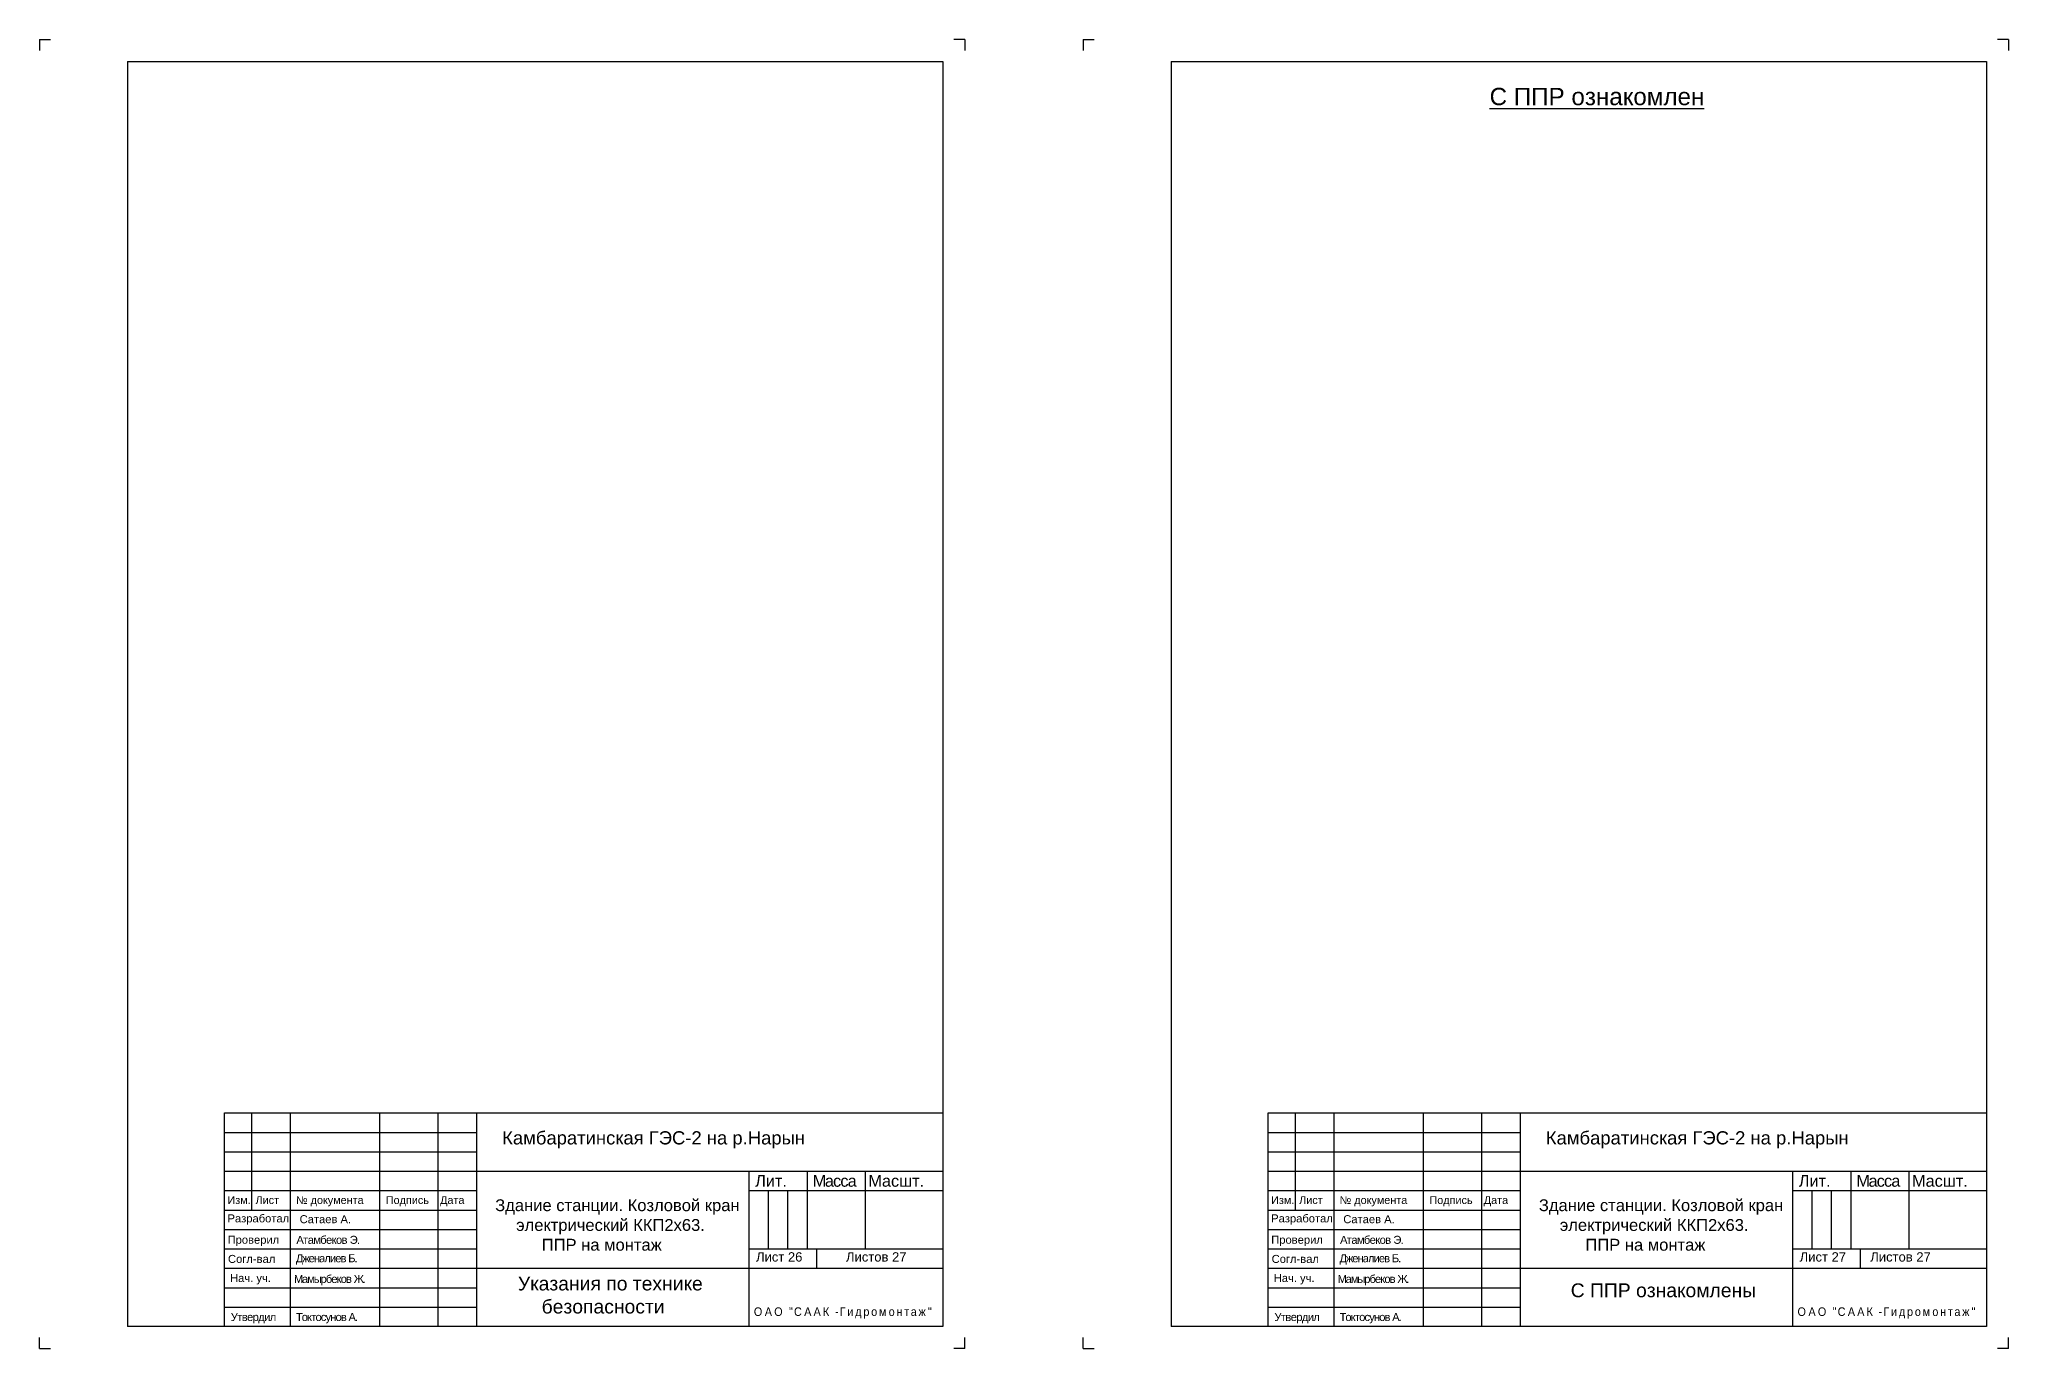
# Model space of a CAD drawing. Header units: millimetres. Extents: x 155577 to 993706, y -295114 to -113927.
# Drawn here: x 953897 to 993706, y -281433 to -254971 of the extents above; entities that cross this region are included whole.
import ezdxf

# ---------------------------------------------------------------- set-up
doc = ezdxf.new("R2010")
doc.units = ezdxf.units.MM
doc.styles.add('rom', font='times.ttf')
doc.styles.get("Standard").update_dxf_attribs({"font": 'arial.ttf'})

# ---------------------------------------------------------------- blocks, each defined once
blk = doc.blocks.new('A4')
at = {"color": 4}
for p, q in [((839180.34, -1943.12), (839180.34, -1945.62)), ((839180.34, -1943.12), (839182.84, -1943.12)), ((839390.34, -1943.12), (839387.84, -1943.12)), ((839390.34, -1943.12), (839390.34, -1945.62)), ((839180.34, -2240.12), (839180.34, -2237.62)), ((839390.34, -2240.12), (839390.34, -2237.62)), ((839180.34, -2240.12), (839182.84, -2240.12)), ((839390.34, -2240.12), (839387.84, -2240.12))]:
    blk.add_line(p, q, dxfattribs=at)
for p, q in [((839200.34, -1948.12), (839200.34, -2235.12)), ((839200.34, -1948.12), (839385.34, -1948.12)), ((839385.34, -1948.12), (839385.34, -2235.12)), ((839385.34, -2235.12), (839200.34, -2235.12))]:
    blk.add_line(p, q)

msp = doc.modelspace()

# ---------------------------------------------------------------- linework, layer by layer
for p, q in [((957641.061, -280987.857), (957641.061, -276670.75)), ((957641.061, -276670.75), (972162.24, -276670.75)), ((958190.511, -278633.072), (958190.511, -276670.75)), ((958975.44, -280987.857), (958975.44, -276670.75)), ((960780.776, -280987.857), (960780.776, -276670.75)), ((961958.169, -280987.857), (961958.169, -276670.75)), ((962743.097, -280987.857), (962743.097, -276670.75)), ((978739.124, -280987.857), (978739.124, -276670.75)), ((978739.124, -276670.75), (993260.303, -276670.75)), ((979288.574, -278633.072), (979288.574, -276670.75)), ((980073.503, -280987.857), (980073.503, -276670.75)), ((981878.838, -280987.857), (981878.838, -276670.75)), ((983056.231, -280987.857), (983056.231, -276670.75)), ((983841.16, -280987.857), (983841.16, -276670.75)), ((957641.061, -277063.214), (962743.097, -277063.214)), ((978739.124, -277063.214), (983841.16, -277063.214)), ((957641.061, -277455.679), (962743.097, -277455.679)), ((978739.124, -277455.679), (983841.16, -277455.679)), ((957641.061, -277848.143), (972162.24, -277848.143)), ((957641.061, -277848.143), (972162.24, -277848.143)), ((968237.597, -277848.143), (968237.597, -280987.857)), ((969414.99, -277848.143), (969414.99, -279418)), ((970592.383, -277848.143), (970592.383, -279418)), ((972162.24, -277744.617), (972162.24, -280987.857)), ((978739.124, -277848.143), (993260.303, -277848.143)), ((978739.124, -277848.143), (993260.303, -277848.143)), ((989335.66, -277848.143), (989335.66, -280987.857)), ((990513.053, -277848.143), (990513.053, -279418)), ((991690.446, -277848.143), (991690.446, -279418)), ((993260.303, -277744.617), (993260.303, -280987.857)), ((957641.061, -278240.607), (962743.097, -278240.607)), ((968237.597, -278240.607), (972162.24, -278240.607)), ((968630.062, -278240.607), (968630.062, -279418)), ((969022.526, -278240.607), (969022.526, -279418)), ((978739.124, -278240.607), (983841.16, -278240.607)), ((989335.66, -278240.607), (993260.303, -278240.607)), ((989728.124, -278240.607), (989728.124, -279418)), ((990120.589, -278240.607), (990120.589, -279418)), ((957641.061, -278633.072), (962743.097, -278633.072)), ((957641.061, -278633.072), (962743.097, -278633.072)), ((978739.124, -278633.072), (983841.16, -278633.072)), ((978739.124, -278633.072), (983841.16, -278633.072)), ((957641.061, -279025.536), (962743.097, -279025.536)), ((957641.061, -279025.536), (962743.097, -279025.536)), ((978739.124, -279025.536), (983841.16, -279025.536)), ((978739.124, -279025.536), (983841.16, -279025.536)), ((957641.061, -279418), (962743.097, -279418)), ((968237.597, -279418), (972162.24, -279418)), ((969608.473, -279418), (969608.473, -279810.464)), ((978739.124, -279418), (983841.16, -279418)), ((989335.66, -279418), (993260.303, -279418)), ((990706.536, -279418), (990706.536, -279810.464)), ((957641.061, -279810.464), (972162.24, -279810.464)), ((978739.124, -279810.464), (993260.303, -279810.464)), ((957641.061, -280202.929), (962743.097, -280202.929)), ((957641.061, -280202.929), (962743.097, -280202.929)), ((978739.124, -280202.929), (983841.16, -280202.929)), ((978739.124, -280202.929), (983841.16, -280202.929)), ((957641.061, -280595.393), (962743.097, -280595.393)), ((978739.124, -280595.393), (983841.16, -280595.393))]:
    msp.add_line(p, q)

# ---------------------------------------------------------------- block references
at = {"color": 4, "xscale": 89.09999999997672, "yscale": 89.10000000000582, "zscale": 89.1}
for p in [(-73817071.727, -81838.302), (-73795973.664, -81838.302)]:
    msp.add_blockref('A4', p, dxfattribs=at)

# ---------------------------------------------------------------- texts
at = {"attachment_point": 1}
for s, insert, char_height, width in [('\\pi2515.1;{\\LС ППР ознакомлен}', (980698.673, -255950.174), 350, 9314.43956), ('Камбаратинская ГЭС-2 на р.Нарын', (963252.051, -277039.685), 266.87572, 9245.64126), ('Камбаратинская ГЭС-2 на р.Нарын', (984350.114, -277039.685), 266.87572, 9245.64126), ('{\\H1.5x;Лит.}', (968366.369, -277925.881), 156.98572, 731.31139), ('{\\H1.5x;\\T0.9;Масса}', (969529.58, -277925.881), 156.98572, 731.31139), ('{\\H1.5x;Масшт.}', (970655.706, -277925.881), 156.98572, 731.31139), ('{\\H1.5x;Лит.}', (989464.431, -277925.881), 156.98572, 731.31139), ('{\\H1.5x;\\T0.9;Масса}', (990627.643, -277925.881), 156.98572, 731.31139), ('{\\H1.5x;Масшт.}', (991753.768, -277925.881), 156.98572, 731.31139), ('Изм.', (957697.946, -278352.179), 156.9857, 1845.05403), ('Лист', (958265.62, -278352.179), 156.9857, 1845.05403), ('{\\fArial|b0|i0|c204|p34;№ документа}', (959084.258, -278352.179), 156.98572, 1845.05403), ('Подпись ', (960899.707, -278352.179), 156.9857, 953.74202), ('Дата', (961997.22, -278352.179), 156.9857, 435.13342), ('\\pi61.384;Здание станции. Козловой кран \\P\\pi484.99;электрический ККП2х63.\\P\\pi1002.6;ППР на монтаж', (963049.837, -278415.374), 239.59969, 5069.98199), ('Изм.', (978796.009, -278352.179), 156.9857, 1845.05403), ('Лист', (979363.682, -278352.179), 156.9857, 1845.05403), ('{\\fArial|b0|i0|c204|p34;№ документа}', (980182.32, -278352.179), 156.98572, 1845.05403), ('Подпись ', (981997.77, -278352.179), 156.9857, 953.74202), ('Дата', (983095.282, -278352.179), 156.9857, 435.13342), ('\\pi61.384;Здание станции. Козловой кран \\P\\pi484.99;электрический ККП2х63.\\P\\pi1002.6;ППР на монтаж', (984147.9, -278415.374), 239.59969, 5069.98199), ('Разработал', (957699.786, -278720.141), 161.7298, 921.85758), ('Сатаев А.', (959157.597, -278736.526), 161.7298, 1586.04363), ('Разработал', (978797.849, -278720.141), 161.7298, 921.85758), ('Сатаев А.', (980255.66, -278736.526), 161.7298, 1586.04363), ('Проверил', (957701.619, -279151.758), 161.7298, 921.85758), ('{\\T0.9;Атамбеков Э}.', (959092.383, -279153.903), 161.72979, 1701.31632), ('Проверил', (978799.681, -279151.758), 161.7298, 921.85758), ('{\\T0.9;Атамбеков Э}.', (980190.446, -279153.903), 161.72979, 1701.31632), ('Согл-вал', (957709.876, -279539.817), 161.7298, 921.85758), ('{\\T0.8;Дженалиев Б.}', (959080.29, -279526.426), 161.72979, 1697.87913), ('Лист 26', (968384.045, -279485.618), 188.3829, 1292.95867), ('Листов 27', (970202.855, -279485.618), 188.3829, 1292.95867), ('Согл-вал', (978807.939, -279539.817), 161.7298, 921.85758), ('{\\T0.8;Дженалиев Б.}', (980178.352, -279526.426), 161.72979, 1697.87913), ('Лист 27', (989482.108, -279485.618), 188.3829, 1292.95867), ('Листов 27', (990908.933, -279485.618), 188.3829, 1735.19713), ('Нач. уч.', (957751.374, -279925.709), 161.7298, 1246.02258), ('{\\T0.85;Мамырбеков Ж\\T0.75;.}', (959044.011, -279943.871), 161.72979, 1861.28928), ('\\pi161.2;Указания по технике \\P\\pi640.29;безопасности', (963409.537, -279978.04), 279.53297, 4147.36615), ('Нач. уч.', (978849.437, -279925.709), 161.7298, 1246.02258), ('{\\T0.85;Мамырбеков Ж\\T0.75;.}', (980142.074, -279943.871), 161.72979, 1861.28928), ('\\pi362.83;С ППР ознакомлены', (984490.464, -280114.974), 279.53297, 4147.36615), ('{\\T0.9;Утвердил}', (957765.018, -280713.762), 161.72979, 921.85758), ('{\\T0.85;Токтосунов А.}', (959083.064, -280713.762), 161.72979, 1906.76167), ('{\\T0.9;Утвердил}', (978863.081, -280713.762), 161.72979, 921.85758), ('{\\T0.85;Токтосунов А.}', (980181.126, -280713.762), 161.72979, 1906.76167)]:
    msp.add_mtext(s, dxfattribs=dict(at, insert=insert, char_height=char_height, width=width))
at = {"linetype": 'Continuous', "char_height": 258.340685, "width": 3697.79128, "attachment_point": 5, "style": 'rom'}
for insert in [(970150.277, -280712.961), (991248.34, -280712.961)]:
    msp.add_mtext('{\\fArial|b0|i0|c204|p34;\\H0.6733x;\\W0.9;\\T1.3;ОАО "СААК \\fArial|b0|i0|c0|p34;-\\fArial|b0|i0|c204|p34;Гидромонтаж\\fArial|b0|i0|c0|p34;"\\Fsimplex|c0;\\H1.485x;\\Q12;\\T1; }', dxfattribs=dict(at, insert=insert))

doc.saveas('drawing.dxf')
